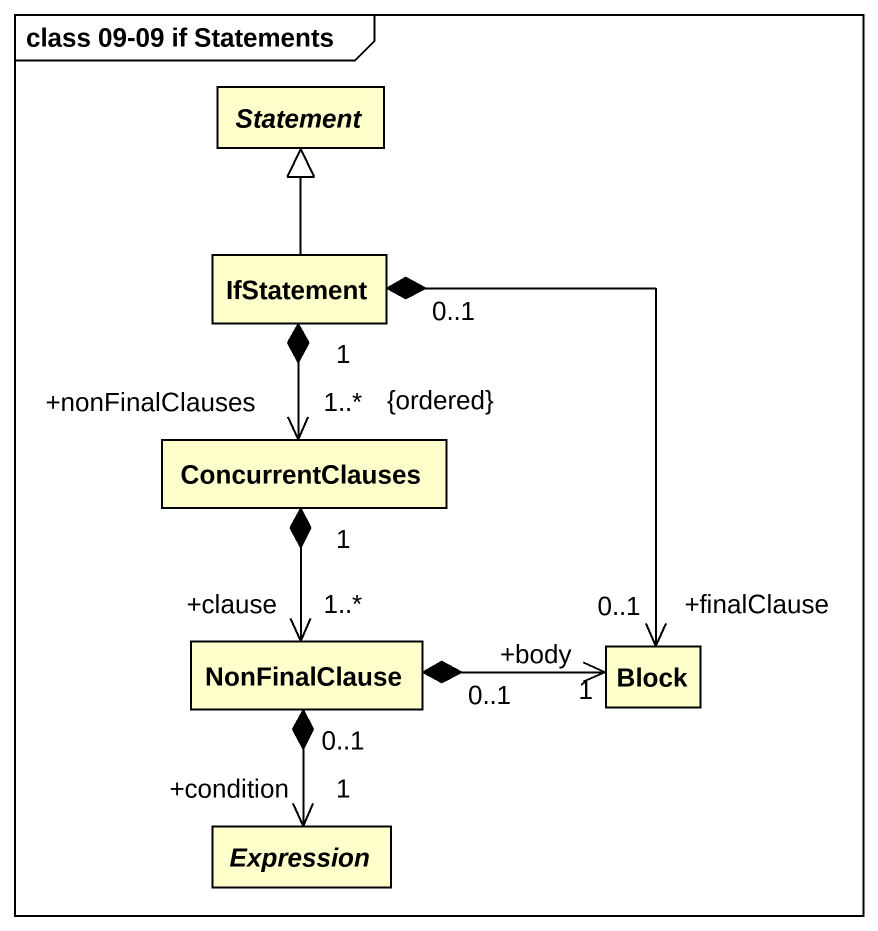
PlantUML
@startuml
mainframe class 09-09 if Statements
hide circle
hide empty members
abstract class Statement
class IfStatement
class ConcurrentClauses
class NonFinalClause
class Block
abstract class Expression
IfStatement -up-|> Statement
IfStatement "1" *--> "1..*\n{ordered}\n+nonFinalClauses" ConcurrentClauses
IfStatement "0..1" *--> "+finalClause\n0..1" Block
ConcurrentClauses "1" *--> "+clause\n1..*" NonFinalClause
NonFinalClause "0..1" *-right-> "+body\n1" Block
NonFinalClause "0..1" *--> "+condition\n1" Expression
@enduml
